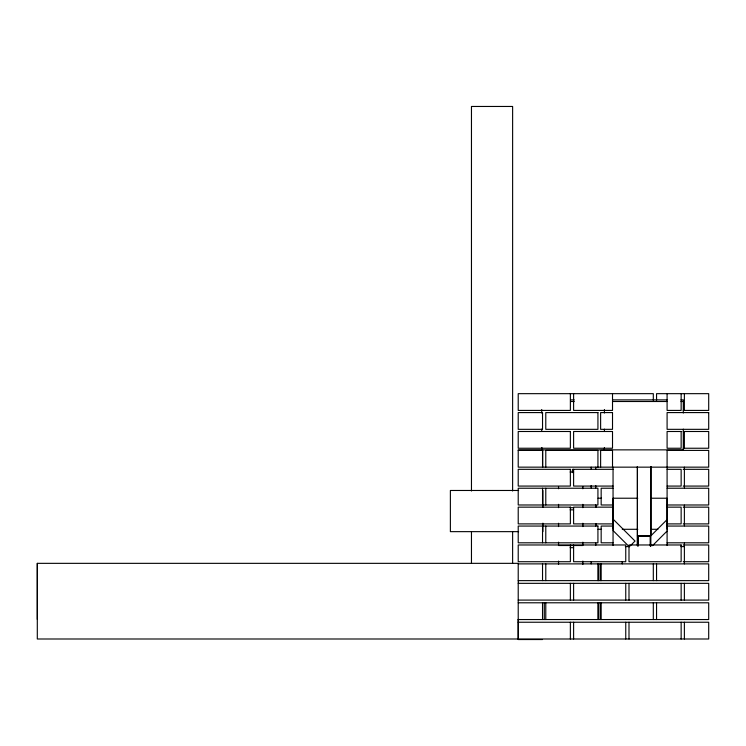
<?xml version="1.0" encoding="UTF-8"?>
<svg xmlns="http://www.w3.org/2000/svg" width="746" height="746" viewBox="0 0 746 746"><rect width="100%" height="100%" fill="white"/><g stroke="black" fill="none" stroke-linecap="round" stroke-linejoin="round"><path stroke-width="1.12" d="M518.218 619.413L518.218 638.996L518.218 563.342L37.3 563.342L37.3 638.996L708.7 638.996L708.7 622.239L518.218 622.239M613.053 529.296L613.053 498.225L637.774 498.225M667.092 529.296L667.092 498.225L650.596 498.225M683.299 413.023L683.299 399.884L680.986 399.884M630.118 545.969L635.023 541.064L613.053 519.095M667.148 519.542L650.857 535.842L650.857 546.221M652.48 545.68L667.092 531.059M570.737 399.884L574.224 399.884M612.513 399.884L667.055 399.884M570.737 401.507L574.233 401.507M612.513 401.507L667.064 401.507M680.986 401.507L683.299 401.507M683.205 410.421L708.7 410.421L708.7 393.664L656.555 393.664L656.555 400.369M683.205 431.496L708.7 431.496L708.7 448.243L683.205 448.243M683.439 449.866L518.218 449.866L518.218 467.155L708.7 467.155L708.7 450.407L667.092 450.407L667.092 545.438M518.218 450.407L542.538 450.407L542.538 467.155M613.053 469.318L572.396 469.318L572.396 472.666M667.092 469.318L681.145 469.318L681.145 486.075L667.092 486.075M683.205 469.318L708.7 469.318L708.7 486.075L683.205 486.075M570.112 472.022L573.59 472.022M613.053 486.075L573.609 486.075L573.609 469.318M613.053 488.229L601.164 488.229L601.164 504.986L613.053 504.986M667.092 488.229L708.7 488.229L708.7 504.986L667.092 504.986M518.619 490.476L450.379 490.476L450.379 531.646L518.619 531.646M598.068 498.225L601.528 498.225M543.219 504.986L597.928 504.986L597.928 488.229L518.218 488.229L518.218 504.986L542.538 504.986L542.538 488.229M613.053 507.149L573.609 507.149L573.609 523.897L613.053 523.897M667.092 507.149L681.145 507.149L681.145 523.897L667.092 523.897M683.205 507.149L708.7 507.149L708.7 523.897L683.205 523.897M570.112 507.681L573.59 507.681M570.112 509.844L573.59 509.844M613.053 526.061L601.164 526.061L601.164 542.808L613.053 542.808M667.092 526.061L708.7 526.061L708.7 542.808L667.092 542.808M598.068 529.296L601.528 529.296M622.257 529.296L637.802 529.296M650.997 529.296L657.897 529.296M637.401 535.787L650.904 535.787L650.904 466.586L650.904 535.003M683.205 544.972L708.7 544.972L708.7 561.719L683.205 561.719M625.307 546.594L629.148 546.594M680.921 546.594L684.38 546.594M570.112 547.676L573.59 547.676M518.218 563.883L708.7 563.883L708.7 580.63L518.218 580.63M518.218 583.335L708.7 583.335L708.7 600.092L518.218 600.092M518.218 602.787L708.7 602.787L708.7 619.544L518.218 619.544M518.218 639.536L542.538 639.536M613.053 530.555L629.298 546.79M684.38 393.664L684.38 410.421M684.38 431.496L684.38 448.243M684.38 467.155L684.38 487.875M684.38 505.135L684.38 525.846M684.38 543.135L684.38 563.883M684.38 583.335L684.38 600.092M684.38 622.239L684.38 638.996M683.299 429.127L683.299 449.866M681.145 393.664L681.145 410.421L667.092 410.421L667.092 393.664M681.145 583.335L681.145 600.092M681.145 622.239L681.145 638.996M656.555 563.883L656.555 580.63M656.555 602.787L656.555 619.544M653.31 400.369L653.31 393.664L518.218 393.664L518.218 410.421L570.364 410.421L570.364 393.664M653.31 563.883L653.31 580.63M653.31 602.787L653.31 619.544M650.372 535.684L650.372 546.053L650.372 536.327L637.942 536.327L637.942 546.053L637.942 535.684M628.999 583.335L628.999 600.092M628.999 622.239L628.999 638.996M625.754 583.335L625.754 600.092M625.754 622.239L625.754 638.996M622.239 561.579L622.239 563.883M613.053 467.155L613.053 545.438M612.513 393.664L612.513 410.421L573.609 410.421L573.609 393.664M612.513 467.155L612.513 450.407L600.623 450.407L600.623 467.155M604.409 409.563L604.409 413.023M604.409 429.137L604.409 431.44M604.409 447.563L604.409 449.866M601.164 563.883L601.164 580.63M601.164 602.787L601.164 619.544M600.194 563.883L600.194 580.63M600.194 602.787L600.194 619.544M598.516 563.883L598.516 580.63M598.516 602.787L598.516 619.544M597.928 467.155L597.928 450.407L545.783 450.407L545.783 467.155M597.928 563.883L597.928 580.63M597.928 602.787L597.928 619.544M595.765 467.155L595.765 469.458M595.765 485.571L595.765 487.875M595.765 543.135L595.765 545.438M591.168 467.155L591.168 469.458M591.168 485.571L591.168 487.875M591.168 561.579L591.168 563.883M582.85 486.541L582.85 488.77M582.85 504.333L582.85 507.681M582.85 523.244L582.85 526.601M582.85 542.165L582.85 545.513L558.53 545.513L558.53 542.165M582.85 561.076L582.85 564.424M573.609 544.972L573.609 561.719L625.754 561.719L625.754 544.972L518.218 544.972L518.218 561.719L570.364 561.719L570.364 544.972M573.609 583.335L573.609 600.092M573.609 622.239L573.609 638.996M570.364 583.335L570.364 600.092M570.364 622.239L570.364 638.996M558.53 486.541L558.53 488.77M558.53 504.333L558.53 507.681M558.53 523.244L558.53 526.601M558.53 561.076L558.53 564.424M545.783 488.229L545.783 504.986M545.783 526.061L545.783 542.808M545.783 563.883L545.783 580.63M545.783 602.787L545.783 619.544M544.291 602.787L544.291 619.544M542.911 490.476L542.911 507.448M542.911 523.151L542.911 531.646M542.678 449.866L542.678 467.155M542.538 526.061L542.538 542.808M542.538 563.883L542.538 580.63M542.538 602.787L542.538 619.544M541.727 409.563L541.727 413.023M541.727 429.127L541.727 431.44M512.623 491.008L512.623 106.464L471.463 106.464L471.463 491.008M512.623 531.786L512.623 563.249M471.463 531.786L471.463 563.249M37.3 563.342L37.3 619.413M541.727 447.563L541.727 449.866L541.736 447.563M595.765 523.543L595.765 525.846L595.765 523.543M595.765 505.135L595.765 507.439L595.765 505.135M637.401 466.586L637.401 545.513L637.401 466.623M542.538 412.585L518.218 412.585L518.218 429.332L542.538 429.332L542.538 412.585M597.928 412.585L545.783 412.585L545.783 429.332L597.928 429.332L597.928 412.585M612.513 412.585L600.623 412.585L600.623 429.332L612.513 429.332L612.513 412.585M708.7 412.585L667.092 412.585L667.092 429.332L708.7 429.332L708.7 412.585M570.364 431.496L518.218 431.496L518.218 448.243L570.364 448.243L570.364 431.496M612.513 431.496L573.609 431.496L573.609 448.243L612.513 448.243L612.513 431.496M681.145 431.496L667.092 431.496L667.092 448.243L681.145 448.243L681.145 431.496M570.364 469.318L518.218 469.318L518.218 486.075L570.364 486.075L570.364 469.318M570.364 507.149L518.218 507.149L518.218 523.897L570.364 523.897L570.364 507.149M597.928 526.061L518.218 526.061L518.218 542.808L597.928 542.808L597.928 526.061M681.145 544.972L628.999 544.972L628.999 561.719L681.145 561.719L681.145 544.972"/></g></svg>
